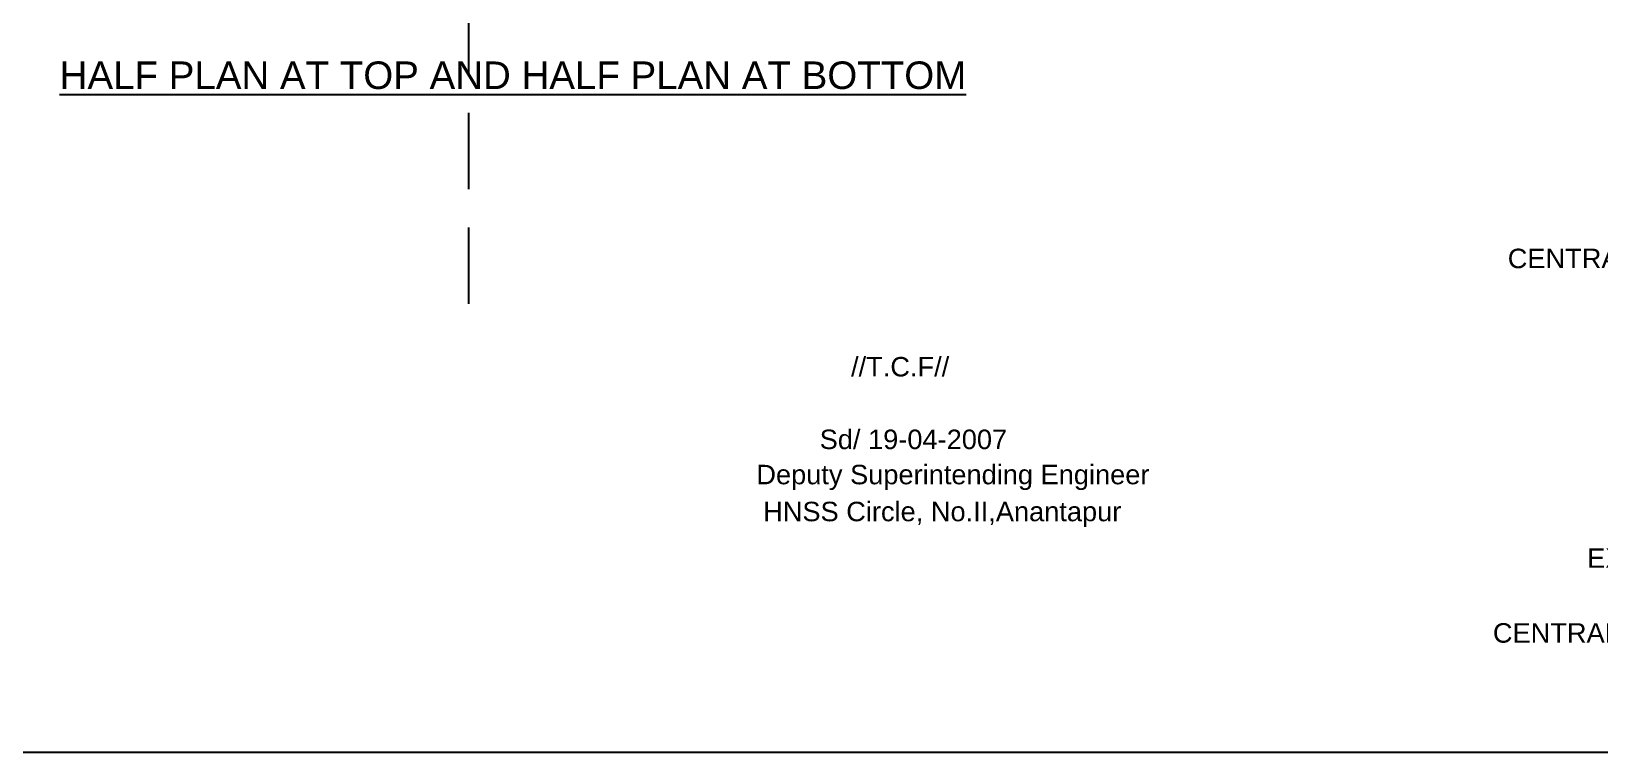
# Model space of a CAD drawing. Header units: inches. Extents: x 450 to 17534, y 459 to 10656.
# Drawn here: x 621.57 to 660.7, y 459.02 to 477.02 of the extents above; entities that cross this region are included whole.
import ezdxf

# ---------------------------------------------------------------- set-up
doc = ezdxf.new("R2010")
doc.units = ezdxf.units.IN
doc.header["$LTSCALE"] = 15
doc.header["$MEASUREMENT"] = 0
doc.linetypes.add('HIDDEN', pattern=[9.525, 6.35, -3.175])
for name, color, linetype in [('DRAWING', 7, 'Continuous'), ('HATCH', 7, 'Continuous'), ('TEXT', 255, 'Continuous')]:
    doc.layers.add(name, color=color, linetype=linetype)
doc.styles.get("Standard").update_dxf_attribs({"font": 'arial.ttf'})

msp = doc.modelspace()

# ---------------------------------------------------------------- linework, layer by layer
at = {"layer": 'DRAWING', "linetype": 'HIDDEN', "ltscale": 0.02}
msp.add_lwpolyline([(632.47641, 497.84912), (632.47641, 469.57244)], dxfattribs=at)
at = {"layer": 'HATCH', "ltscale": 0.02}
msp.add_lwpolyline([(597.07464, 528.14824), (695.6838, 528.14824), (695.6838, 459.02232), (597.07464, 459.02232)], close=True, dxfattribs=at)

# ---------------------------------------------------------------- texts
at = {"layer": 'TEXT'}
for s, height, p in [('%%UHALF PLAN AT TOP AND HALF PLAN AT BOTTOM', 0.6875, (622.27198, 475.58414)), ('CENTRAL DESIGNS ORGANISATION', 0.4858874, (658.41061, 471.11297)), ('//T.C.F//', 0.485887, (642.02211, 468.41021)), ('Sd/ 19-04-2007', 0.4858874, (641.23896, 466.59763)), ('Deputy Superintending Engineer', 0.4858874, (639.65859, 465.71947)), ('HNSS Circle, No.II,Anantapur', 0.4858874, (639.82723, 464.79691)), ('EXECUTIVE ENGINEER', 0.4858874, (660.39094, 463.63428)), ('CENTRAL DESIGNS ORGANISATION', 0.4858874, (658.03997, 461.76656))]:
    msp.add_text(s, height=height, dxfattribs=at).set_placement(p)

doc.saveas('drawing.dxf')
